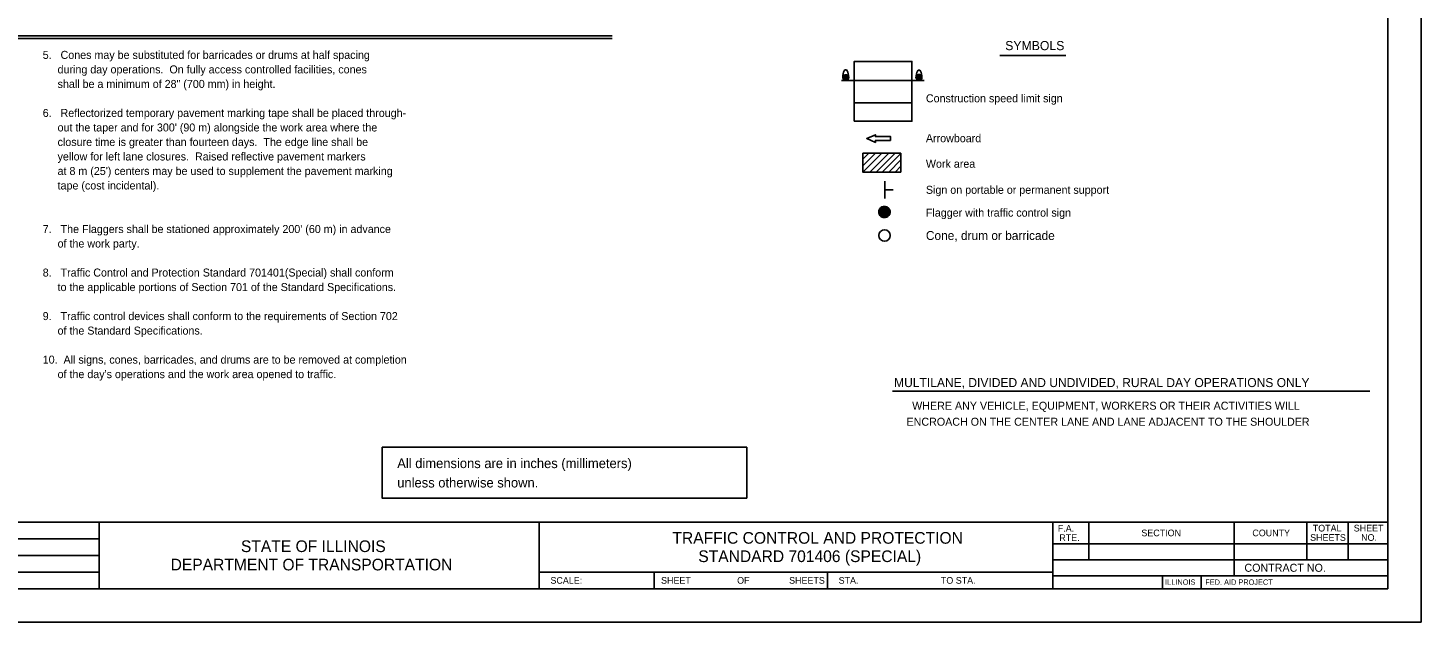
# Model space of a CAD drawing. Extents: x 108704 to 109384, y 88850 to 89290.
# Drawn here: x 108965.8 to 109383.7, y 88850.4 to 89028.5 of the extents above; entities that cross this region are included whole.
import ezdxf

# ---------------------------------------------------------------- set-up
doc = ezdxf.new("R2010")
doc.units = 0
for name, color, linetype in [('Level 48', 7, 'Continuous'), ('Sheets_50 Reference Boundary', 7, 'Continuous'), ('Sheets_General Details', 7, 'Continuous'), ('Sheets_Printer Plotting Border', 7, 'Continuous'), ('Stage_Construction Traffic Control', 7, 'Continuous')]:
    doc.layers.add(name, color=color, linetype=linetype)

msp = doc.modelspace()

# ---------------------------------------------------------------- linework, layer by layer
at = {"layer": 'Level 48'}
msp.add_lwpolyline([(108703.67, 89290.37), (109383.67, 89290.37), (109383.67, 88850.37), (108703.67, 88850.37)], close=True, dxfattribs=at)
at = {"layer": 'Sheets_50 Reference Boundary'}
msp.add_lwpolyline([(108743.67, 89280.36), (109373.67, 89280.36), (109373.67, 88880.37), (108743.67, 88880.37)], close=True, dxfattribs=at)
at = {"layer": 'Sheets_General Details'}
for p, q in [((109383.67, 88850.37), (109383.67, 89290.37)), ((109141, 89026.12), (108780.76, 89026.12)), ((109141, 89025.3), (108780.76, 89025.3)), ((109225.17, 88919.62), (109368.26, 88919.62)), ((108743.67, 88880.37), (109373.67, 88880.37)), ((108987.16, 88880.37), (108987.16, 88860.37)), ((109119.16, 88880.37), (109119.16, 88860.37)), ((109273.16, 88880.37), (109273.16, 88860.37)), ((109283.96, 88880.37), (109283.96, 88869.06)), ((109327.56, 88880.37), (109327.56, 88864.26)), ((109349.4, 88880.37), (109349.4, 88869.06)), ((109361.82, 88880.37), (109361.82, 88869.06)), ((108803.16, 88875.37), (108987.16, 88875.37)), ((108803.16, 88870.37), (108987.16, 88870.37)), ((109273.16, 88873.86), (109373.67, 88873.86)), ((109273.16, 88869.06), (109373.67, 88869.06)), ((108803.16, 88865.37), (108987.16, 88865.37)), ((109119.16, 88865.37), (109273.16, 88865.37)), ((109153.67, 88865.37), (109153.67, 88860.37)), ((109205.67, 88865.37), (109205.67, 88860.37)), ((109273.16, 88864.26), (109373.67, 88864.26)), ((109306.1, 88864.26), (109306.1, 88860.37)), ((109317.7, 88864.26), (109317.7, 88860.37)), ((109383.67, 88850.37), (108703.67, 88850.37))]:
    msp.add_line(p, q, dxfattribs=at)
for points in [[(108743.67, 89280.37), (109373.67, 89280.37), (109373.67, 88860.37), (108743.67, 88860.37)], [(109072.02, 88902.78), (109181.42, 88902.78), (109181.42, 88887.56), (109072.02, 88887.56)]]:
    msp.add_lwpolyline(points, close=True, dxfattribs=at)
at = {"layer": 'Sheets_Printer Plotting Border'}
msp.add_lwpolyline([(108703.67, 88850.37), (109383.67, 88850.37), (109383.67, 89290.37), (108703.67, 89290.37)], close=True, dxfattribs=at)
at = {"layer": 'Stage_Construction Traffic Control'}
for p, q in [((109213.66, 89018.46), (109213.66, 89012.74)), ((109257.34, 89020.19), (109277.07, 89020.19)), ((109209.85, 89012.74), (109234.61, 89012.74)), ((109213.66, 89006.06), (109230.8, 89006.06)), ((109216.14, 88989.09), (109218.09, 88991.04)), ((109216.17, 88985.19), (109221.97, 88991)), ((109216.23, 88987.14), (109220.06, 88990.97)), ((109216.23, 88990.93), (109227.65, 88990.93)), ((109216.23, 88990.93), (109216.23, 88985.22)), ((109218.26, 88985.19), (109223.91, 88990.84)), ((109220.21, 88985.22), (109225.83, 88990.84)), ((109222.01, 88985.22), (109227.66, 88990.87)), ((109223.88, 88985.14), (109227.76, 88989.02)), ((109225.8, 88985.19), (109227.72, 88987.11)), ((109227.65, 88990.93), (109227.65, 88985.22)), ((109227.65, 88990.93), (109227.65, 88985.22)), ((109216.23, 88985.22), (109227.65, 88985.22)), ((109222.83, 88982.54), (109222.83, 88977.41)), ((109222.83, 88979.97), (109225.29, 88979.97))]:
    msp.add_line(p, q, dxfattribs=at)
for points in [[(109213.66, 89000.5), (109213.66, 89018.46), (109230.96, 89018.46), (109230.96, 89000.5)], [(109224.53, 88994.76), (109220, 88994.76), (109220, 88994.19), (109217.38, 88995.33), (109220, 88996.47), (109220, 88995.9), (109224.53, 88995.9)]]:
    msp.add_lwpolyline(points, close=True, dxfattribs=at)
for points in [[(109211.26, 89012.78), (109210.97, 89012.78), (109210.76, 89012.84), (109210.59, 89012.95), (109210.45, 89013.08), (109210.31, 89013.34), (109210.27, 89013.45), (109210.26, 89013.65), (109210.29, 89013.86), (109210.37, 89014.04), (109210.57, 89014.29), (109210.72, 89014.38), (109210.97, 89014.47), (109211.23, 89014.46), (109211.49, 89014.38), (109211.73, 89014.22), (109211.87, 89014.01), (109211.95, 89013.78), (109211.96, 89013.54), (109211.91, 89013.32), (109211.8, 89013.1), (109211.63, 89012.93), (109211.48, 89012.84), (109211.26, 89012.79), (109210.93, 89012.82), (109210.74, 89012.92), (109210.51, 89013.08), (109210.35, 89013.32), (109210.29, 89013.62), (109210.35, 89013.89), (109210.48, 89014.12), (109210.74, 89014.34), (109210.99, 89014.44), (109211.28, 89014.4), (109211.59, 89014.28), (109211.82, 89014.02), (109211.93, 89013.64), (109211.83, 89013.25), (109211.67, 89013.04), (109211.39, 89012.85), (109210.93, 89012.9), (109210.67, 89013.05), (109210.45, 89013.31), (109210.39, 89013.72), (109210.57, 89014.09), (109210.79, 89014.29), (109211.17, 89014.32), (109211.43, 89014.27), (109211.68, 89014.09), (109211.83, 89013.79), (109211.87, 89013.51), (109211.75, 89013.19), (109211.52, 89012.98), (109211.17, 89012.93), (109210.84, 89013.01), (109210.64, 89013.22), (109210.49, 89013.43), (109210.5, 89013.78), (109210.69, 89014.11), (109211.02, 89014.25), (109211.46, 89014.16), (109211.66, 89013.91), (109211.82, 89013.59), (109211.71, 89013.26), (109211.5, 89013.05), (109211.15, 89012.97), (109210.86, 89013.05), (109210.63, 89013.32), (109210.55, 89013.65), (109210.72, 89014.01), (109211.04, 89014.18), (109211.34, 89014.11), (109211.58, 89013.88), (109211.73, 89013.58), (109211.67, 89013.3), (109211.48, 89013.12), (109211.19, 89013.03), (109210.96, 89013.1), (109210.74, 89013.31), (109210.65, 89013.59), (109210.72, 89013.86), (109210.89, 89014.02), (109211.15, 89014.09), (109211.48, 89013.91), (109211.59, 89013.69), (109211.64, 89013.44), (109211.53, 89013.28), (109211.26, 89013.09), (109210.98, 89013.15), (109210.78, 89013.39), (109210.74, 89013.68), (109210.83, 89013.9), (109211.05, 89014.02), (109211.24, 89013.99), (109211.41, 89013.86), (109211.53, 89013.62), (109211.53, 89013.41), (109211.38, 89013.25), (109211.14, 89013.2), (109210.95, 89013.31), (109210.85, 89013.53)], [(109210.85, 89013.53), (109210.83, 89013.64), (109210.89, 89013.8), (109211.03, 89013.91), (109211.34, 89013.81), (109211.41, 89013.67), (109211.46, 89013.41), (109211.27, 89013.29), (109211.04, 89013.32), (109210.93, 89013.54), (109210.99, 89013.75), (109211.21, 89013.77), (109211.34, 89013.6), (109211.36, 89013.44), (109211.17, 89013.39), (109211.02, 89013.54), (109211.07, 89013.7), (109211.22, 89013.65), (109211.29, 89013.54), (109211.28, 89013.46), (109211.21, 89013.45), (109211.12, 89013.52), (109211.08, 89013.61), (109211.15, 89013.59), (109211.24, 89013.51), (109211.26, 89013.54), (109211.12, 89013.64)], [(109233.24, 89012.82), (109232.95, 89012.82), (109232.74, 89012.88), (109232.57, 89012.98), (109232.42, 89013.12), (109232.28, 89013.37), (109232.25, 89013.49), (109232.24, 89013.68), (109232.27, 89013.89), (109232.35, 89014.08), (109232.55, 89014.32), (109232.7, 89014.42), (109232.94, 89014.5), (109233.21, 89014.5), (109233.47, 89014.42), (109233.7, 89014.25), (109233.85, 89014.04), (109233.93, 89013.82), (109233.94, 89013.57), (109233.89, 89013.35), (109233.78, 89013.13), (109233.6, 89012.97), (109233.45, 89012.88), (109233.24, 89012.83), (109232.91, 89012.86), (109232.71, 89012.96), (109232.49, 89013.12), (109232.33, 89013.36), (109232.27, 89013.65), (109232.33, 89013.93), (109232.46, 89014.16), (109232.72, 89014.38), (109232.97, 89014.47), (109233.26, 89014.44), (109233.57, 89014.31), (109233.79, 89014.05), (109233.91, 89013.67), (109233.81, 89013.29), (109233.65, 89013.08), (109233.37, 89012.89), (109232.91, 89012.93), (109232.65, 89013.09), (109232.43, 89013.34), (109232.37, 89013.76), (109232.55, 89014.13), (109232.77, 89014.32), (109233.15, 89014.36), (109233.4, 89014.31), (109233.66, 89014.12), (109233.81, 89013.83), (109233.85, 89013.55), (109233.73, 89013.23), (109233.5, 89013.02), (109233.15, 89012.96), (109232.82, 89013.05), (109232.62, 89013.25), (109232.47, 89013.46), (109232.48, 89013.82), (109232.67, 89014.15), (109233, 89014.28), (109233.44, 89014.19), (109233.64, 89013.94), (109233.79, 89013.63), (109233.69, 89013.3), (109233.48, 89013.09), (109233.13, 89013.01), (109232.84, 89013.09), (109232.61, 89013.36), (109232.53, 89013.69), (109232.7, 89014.05), (109233.02, 89014.22), (109233.32, 89014.15), (109233.56, 89013.91), (109233.71, 89013.62), (109233.65, 89013.33), (109233.46, 89013.15), (109233.17, 89013.06), (109232.94, 89013.14), (109232.71, 89013.34), (109232.63, 89013.62), (109232.7, 89013.89), (109232.87, 89014.06), (109233.13, 89014.13), (109233.46, 89013.95), (109233.57, 89013.73), (109233.62, 89013.48), (109233.5, 89013.32), (109233.24, 89013.12), (109232.96, 89013.19), (109232.76, 89013.43), (109232.72, 89013.72), (109232.81, 89013.94), (109233.03, 89014.06), (109233.21, 89014.03), (109233.39, 89013.9), (109233.51, 89013.66), (109233.51, 89013.44), (109233.36, 89013.28), (109233.12, 89013.23), (109232.93, 89013.34), (109232.83, 89013.57)], [(109232.83, 89013.57), (109232.81, 89013.68), (109232.87, 89013.83), (109233.01, 89013.95), (109233.32, 89013.85), (109233.39, 89013.7), (109233.44, 89013.45), (109233.24, 89013.33), (109233.02, 89013.35), (109232.91, 89013.58), (109232.97, 89013.79), (109233.18, 89013.81), (109233.32, 89013.64), (109233.34, 89013.48), (109233.15, 89013.42), (109233, 89013.58), (109233.05, 89013.74), (109233.2, 89013.69), (109233.27, 89013.57), (109233.26, 89013.5), (109233.18, 89013.49), (109233.1, 89013.56), (109233.06, 89013.65), (109233.13, 89013.62), (109233.22, 89013.54), (109233.24, 89013.58), (109233.1, 89013.68)], [(109223, 88971.63), (109222.42, 88971.62), (109221.99, 88971.75), (109221.65, 88971.95), (109221.36, 88972.22), (109221.09, 88972.73), (109221.01, 88972.96), (109220.99, 88973.36), (109221.05, 88973.77), (109221.21, 88974.14), (109221.62, 88974.64), (109221.91, 88974.82), (109222.4, 88974.99), (109222.93, 88974.99), (109223.45, 88974.82), (109223.92, 88974.49), (109224.22, 88974.07), (109224.38, 88973.62), (109224.4, 88973.13), (109224.3, 88972.69), (109224.07, 88972.26), (109223.73, 88971.92), (109223.43, 88971.75), (109222.99, 88971.64), (109222.34, 88971.7), (109221.94, 88971.9), (109221.49, 88972.22), (109221.17, 88972.7), (109221.06, 88973.29), (109221.17, 88973.84), (109221.44, 88974.3), (109221.96, 88974.75), (109222.45, 88974.93), (109223.03, 88974.86), (109223.65, 88974.62), (109224.1, 88974.09), (109224.34, 88973.33), (109224.13, 88972.56), (109223.81, 88972.14), (109223.26, 88971.76), (109222.34, 88971.85), (109221.81, 88972.17), (109221.38, 88972.67), (109221.26, 88973.5), (109221.62, 88974.24), (109222.06, 88974.64), (109222.81, 88974.7), (109223.33, 88974.6), (109223.84, 88974.23), (109224.13, 88973.65), (109224.22, 88973.09), (109223.97, 88972.45), (109223.51, 88972.03), (109222.82, 88971.91), (109222.15, 88972.09), (109221.75, 88972.49), (109221.46, 88972.91), (109221.48, 88973.62), (109221.86, 88974.28), (109222.51, 88974.55), (109223.39, 88974.38), (109223.8, 88973.87), (109224.1, 88973.24), (109223.9, 88972.59), (109223.48, 88972.17), (109222.78, 88972), (109222.19, 88972.17), (109221.74, 88972.7), (109221.58, 88973.37), (109221.92, 88974.09), (109222.56, 88974.43), (109223.15, 88974.28), (109223.64, 88973.81), (109223.93, 88973.22), (109223.81, 88972.65), (109223.43, 88972.3), (109222.86, 88972.11), (109222.39, 88972.27), (109221.94, 88972.67), (109221.78, 88973.23), (109221.91, 88973.78), (109222.25, 88974.1), (109222.78, 88974.25), (109223.43, 88973.89), (109223.66, 88973.44), (109223.75, 88972.94), (109223.52, 88972.62), (109222.99, 88972.24), (109222.43, 88972.37), (109222.03, 88972.84), (109221.95, 88973.43), (109222.14, 88973.86), (109222.56, 88974.1), (109222.94, 88974.04), (109223.29, 88973.79), (109223.53, 88973.31), (109223.54, 88972.87), (109223.23, 88972.56), (109222.75, 88972.46), (109222.37, 88972.67), (109222.18, 88973.12)], [(109222.18, 88973.12), (109222.13, 88973.34), (109222.24, 88973.65), (109222.53, 88973.88), (109223.15, 88973.68), (109223.29, 88973.39), (109223.4, 88972.89), (109223.01, 88972.64), (109222.56, 88972.69), (109222.33, 88973.14), (109222.45, 88973.56), (109222.88, 88973.6), (109223.15, 88973.27), (109223.19, 88972.94), (109222.82, 88972.84), (109222.51, 88973.15), (109222.61, 88973.46), (109222.91, 88973.37), (109223.06, 88973.13), (109223.03, 88972.99), (109222.89, 88972.96), (109222.71, 88973.11), (109222.64, 88973.28), (109222.77, 88973.23), (109222.95, 88973.07), (109222.99, 88973.15), (109222.71, 88973.35)]]:
    msp.add_lwpolyline(points, dxfattribs=at)
msp.add_circle((109222.74, 88966.26), 1.71, dxfattribs=at)
for centre in [(109211.08, 89013.58), (109233.06, 89013.48)]:
    msp.add_ellipse(centre, major_axis=(0, -2.4), ratio=0.373908, start_param=1.570796, end_param=4.712389, dxfattribs=at)

# ---------------------------------------------------------------- texts
at = {"layer": 'Sheets_General Details'}
for s, height, p in [('5.   Cones may be substituted for barricades or drums at half spacing', 2.4, (108970.25, 89019.21)), ('     during day operations.  On fully access controlled facilities, cones', 2.4, (108970.25, 89014.86)), ('     shall be a minimum of 28" (700 mm) in height.', 2.4, (108970.25, 89010.51)), ('6.   Reflectorized temporary pavement marking tape shall be placed through-', 2.4, (108970.25, 89001.81)), ("     out the taper and for 300' (90 m) alongside the work area where the", 2.4, (108970.25, 88997.46)), ('     closure time is greater than fourteen days.  The edge line shall be', 2.4, (108970.25, 88993.11)), ('     yellow for left lane closures.  Raised reflective pavement markers', 2.4, (108970.25, 88988.76)), ("     at 8 m (25') centers may be used to supplement the pavement marking", 2.4, (108970.25, 88984.41)), ('     tape (cost incidental).', 2.4, (108970.25, 88980.06)), ("7.   The Flaggers shall be stationed approximately 200' (60 m) in advance", 2.4, (108970.25, 88967.01)), ('     of the work party.', 2.4, (108970.25, 88962.66)), ('8.   Traffic Control and Protection Standard 701401(Special) shall conform', 2.4, (108970.25, 88953.96)), ('     to the applicable portions of Section 701 of the Standard Specifications.', 2.4, (108970.25, 88949.61)), ('9.   Traffic control devices shall conform to the requirements of Section 702', 2.4, (108970.25, 88940.91)), ('     of the Standard Specifications.', 2.4, (108970.25, 88936.56)), ('10.  All signs, cones, barricades, and drums are to be removed at completion', 2.4, (108970.25, 88927.86)), ("     of the day's operations and the work area opened to traffic.", 2.4, (108970.25, 88923.51)), ('MULTILANE, DIVIDED AND UNDIVIDED, RURAL DAY OPERATIONS ONLY', 2.7, (109225.6, 88920.83)), ('WHERE ANY VEHICLE, EQUIPMENT, WORKERS OR THEIR ACTIVITIES WILL', 2.4, (109231.02, 88914.04)), ('ENCROACH ON THE CENTER LANE AND LANE ADJACENT TO THE SHOULDER', 2.4, (109229.32, 88909.24)), ('All dimensions are in inches (millimeters)', 2.904, (109076.58, 88896.54)), ('unless otherwise shown.', 2.904, (109076.58, 88890.73)), ('F.A.  ', 2, (109274.7, 88877.47)), ('TOTAL', 2, (109351.17, 88877.54)), ('SHEET', 2, (109363.46, 88877.54)), ('STATE OF ILLINOIS', 3.5, (109029.7, 88871.37)), ('TRAFFIC CONTROL AND PROTECTION', 3.5, (109159.11, 88873.87)), ('RTE.', 2, (109275.16, 88874.67)), ('SECTION', 2, (109299.76, 88876.11)), ('COUNTY', 2, (109333.05, 88876.11)), ('SHEETS', 2, (109350.38, 88874.74)), ('NO.', 2, (109365.67, 88874.74)), ('STANDARD 701406 (SPECIAL)', 3.5, (109166.87, 88868.37)), ('DEPARTMENT OF TRANSPORTATION', 3.5, (109008.6, 88865.87)), ('CONTRACT NO.      ', 2.4, (109330.67, 88865.46)), ('SCALE:          ', 2, (109122.54, 88861.87)), ('SHEET', 2, (109155.71, 88861.87)), ('OF', 2, (109178.53, 88861.87)), ('SHEETS', 2, (109194.11, 88861.87)), ('STA.', 2, (109208.97, 88861.87)), ('TO STA.', 2, (109239.64, 88861.87)), ('ILLINOIS', 1.6, (109306.89, 88861.56)), ('FED. AID PROJECT', 1.6, (109318.92, 88861.56))]:
    msp.add_text(s, height=height, dxfattribs=at).set_placement(p)
at = {"layer": 'Stage_Construction Traffic Control'}
for s, height, p in [('SYMBOLS', 2.743, (109258.93, 89021.83)), ('Construction speed limit sign', 2.4, (109235.14, 89006.2)), ('Arrowboard', 2.4, (109235.14, 88994.23)), ('Work area', 2.4, (109235.14, 88986.58)), ('Sign on portable or permanent support', 2.4, (109235.14, 88978.77)), ('Flagger with traffic control sign', 2.4, (109235.14, 88971.92)), ('Cone, drum or barricade', 2.667, (109235.14, 88964.93))]:
    msp.add_text(s, height=height, dxfattribs=at).set_placement(p)

doc.saveas('drawing.dxf')
